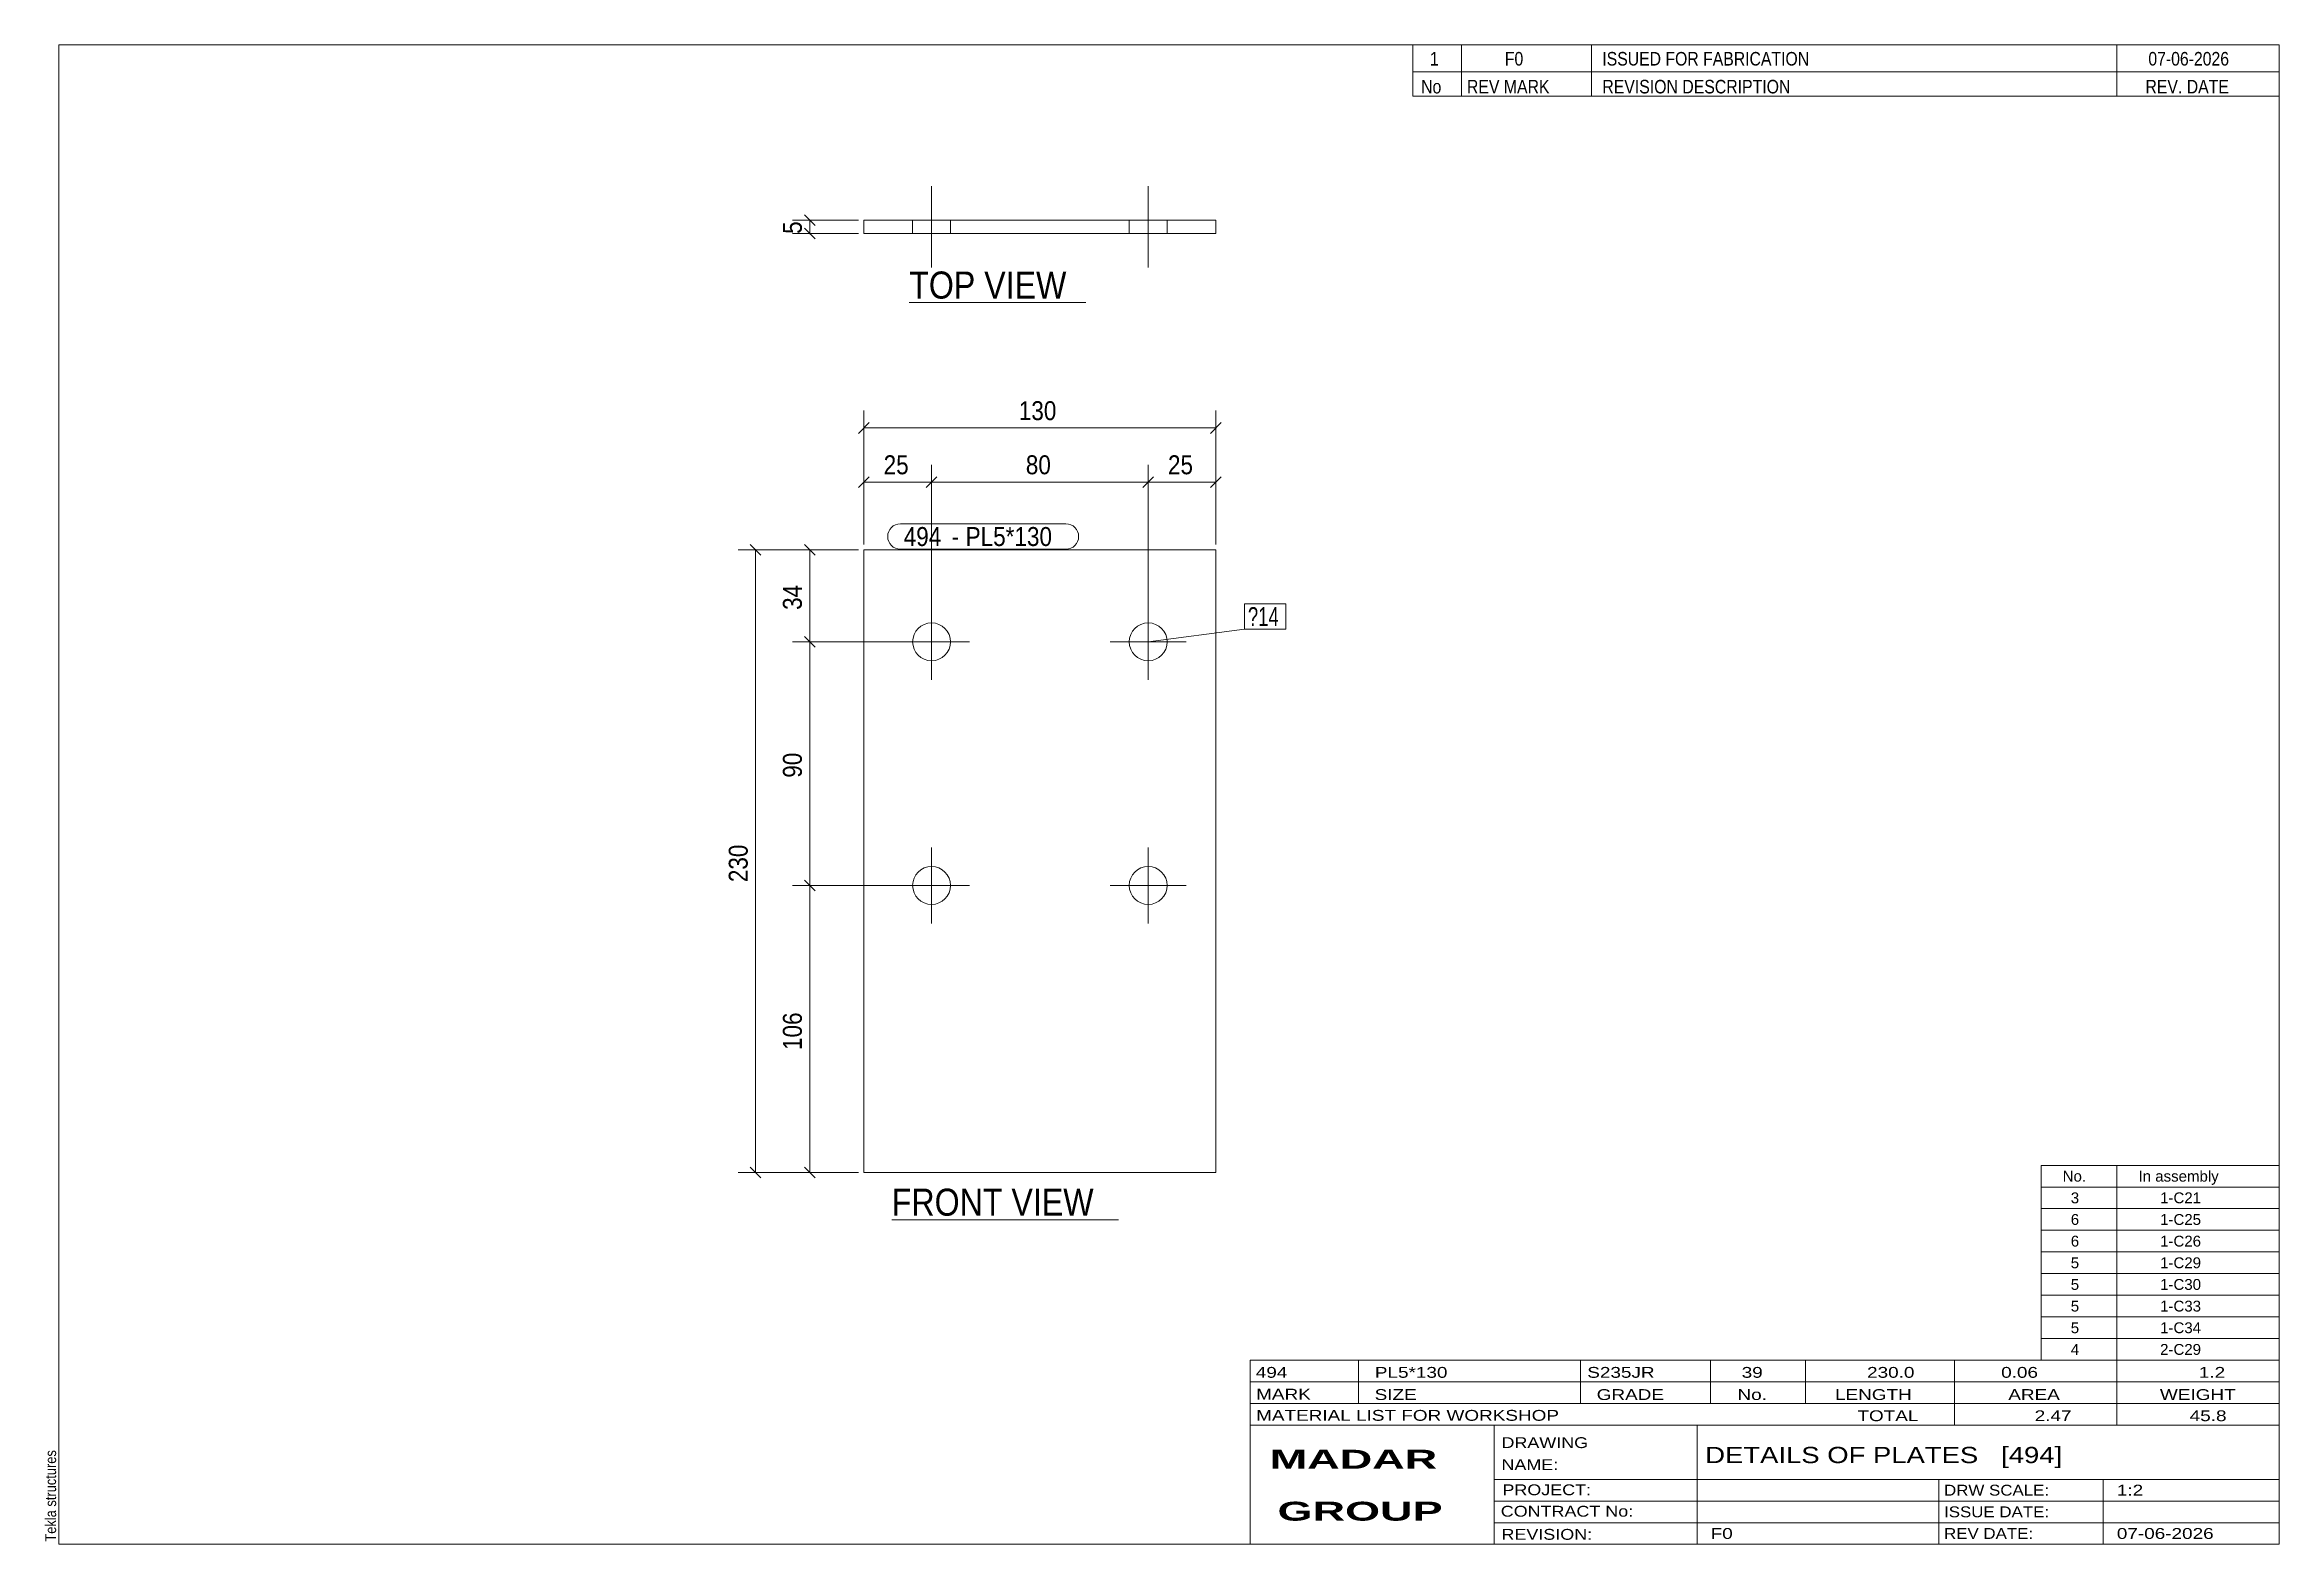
# Model space of a CAD drawing. Header units: millimetres. Extents: x 2 to 415, y 5 to 282.
import ezdxf

# ---------------------------------------------------------------- set-up
doc = ezdxf.new("R2010")
doc.units = ezdxf.units.MM
doc.linetypes.add('XKITLINE00', pattern=[0])
for name, color, linetype, lineweight in [('Bolt', 3, 'Continuous', 0), ('BoltMark', 7, 'Continuous', 0), ('Dimensions', 7, 'Continuous', 0), ('DrawingSheet', 5, 'Continuous', 0), ('OtherObjectType', 7, 'Continuous', 0), ('Part', 2, 'Continuous', 0), ('PartMark', 7, 'Continuous', 0)]:
    doc.layers.add(name, color=color, linetype=linetype, lineweight=lineweight)
doc.styles.add('ARIAL', font='ARIAL.TTF')
doc.styles.add('ARIAL_BOLD', font='ARIALBD.TTF')
doc.styles.add('ARIAL_NARROW', font='ARIALN.TTF')

# ---------------------------------------------------------------- blocks, each defined once
blk = doc.blocks.new('*A1')
at = {"layer": 'Bolt', "color": 3, "linetype": 'XKITLINE00', "lineweight": 0}
for p, q in [((166.15, 178.7), (166.15, 164.7)), ((206.15, 178.7), (206.15, 164.7)), ((159.15, 171.7), (173.15, 171.7)), ((199.15, 171.7), (213.15, 171.7)), ((166.15, 133.7), (166.15, 119.7)), ((206.15, 133.7), (206.15, 119.7)), ((159.15, 126.7), (173.15, 126.7)), ((199.15, 126.7), (213.15, 126.7))]:
    blk.add_line(p, q, dxfattribs=at)
for centre in [(166.15, 171.7), (206.15, 171.7), (166.15, 126.7), (206.15, 126.7)]:
    blk.add_circle(centre, 3.5, dxfattribs=at)
blk = doc.blocks.new('*A2')
at = {"layer": 'Part', "color": 2, "linetype": 'XKITLINE00', "lineweight": 0}
for p, q in [((153.65, 73.7), (153.65, 188.7)), ((153.65, 188.7), (218.65, 188.7)), ((218.65, 188.7), (218.65, 73.7)), ((218.65, 73.7), (153.65, 73.7))]:
    blk.add_line(p, q, dxfattribs=at)
blk = doc.blocks.new('*A3')
at = {"layer": 'Bolt', "color": 3, "linetype": 'XKITLINE00', "lineweight": 0}
for p, q in [((166.15, 240.85), (166.15, 255.85)), ((166.15, 240.85), (166.15, 255.85)), ((206.15, 240.85), (206.15, 255.85)), ((206.15, 240.85), (206.15, 255.85)), ((162.65, 249.6), (162.65, 247.1)), ((162.65, 249.6), (162.65, 247.1)), ((169.65, 249.6), (169.65, 247.1)), ((169.65, 249.6), (169.65, 247.1)), ((202.65, 249.6), (202.65, 247.1)), ((202.65, 249.6), (202.65, 247.1)), ((209.65, 249.6), (209.65, 247.1)), ((209.65, 249.6), (209.65, 247.1))]:
    blk.add_line(p, q, dxfattribs=at)
blk = doc.blocks.new('*A4')
at = {"layer": 'Part', "color": 2, "linetype": 'XKITLINE00', "lineweight": 0}
for p, q in [((153.65, 247.1), (153.65, 249.6)), ((218.65, 249.6), (153.65, 249.6)), ((218.65, 247.1), (218.65, 249.6)), ((218.65, 247.1), (153.65, 247.1))]:
    blk.add_line(p, q, dxfattribs=at)
blk = doc.blocks.new('*A5')
at = {"layer": 'DrawingSheet', "color": 5, "linetype": 'XKITLINE00', "lineweight": 0}
for p, q in [((415, 282), (5, 282)), ((5, 282), (5, 5)), ((415, 5), (415, 282)), ((5, 5), (415, 5))]:
    blk.add_line(p, q, dxfattribs=at)
at = {"layer": 'DrawingSheet', "color": 5, "style": 'ARIAL', "width": 0.85}
blk.add_text('Tekla structures', height=2, rotation=90, dxfattribs=at).set_placement((4.5, 5.5))
blk = doc.blocks.new('*A6')
at = {"layer": 'OtherObjectType', "color": 7, "linetype": 'XKITLINE00', "lineweight": 0}
for p, q in [((371, 75), (415, 75)), ((371, 71), (371, 75)), ((385, 71), (385, 75)), ((415, 71), (415, 75)), ((371, 71), (415, 71)), ((371, 67), (371, 71)), ((385, 67), (385, 71)), ((415, 67), (415, 71)), ((371, 67), (415, 67)), ((371, 63), (371, 67)), ((385, 63), (385, 67)), ((415, 63), (415, 67)), ((371, 63), (415, 63)), ((371, 59), (371, 63)), ((385, 59), (385, 63)), ((415, 59), (415, 63)), ((371, 59), (415, 59)), ((371, 55), (371, 59)), ((385, 55), (385, 59)), ((415, 55), (415, 59)), ((371, 55), (415, 55)), ((371, 51), (371, 55)), ((385, 51), (385, 55)), ((415, 51), (415, 55)), ((371, 51), (415, 51)), ((371, 47), (371, 51)), ((385, 47), (385, 51)), ((415, 47), (415, 51)), ((371, 47), (415, 47)), ((371, 43), (371, 47)), ((385, 43), (385, 47)), ((415, 43), (415, 47)), ((371, 43), (415, 43)), ((371, 39), (371, 43)), ((385, 39), (385, 43)), ((415, 39), (415, 43)), ((371, 39), (415, 39))]:
    blk.add_line(p, q, dxfattribs=at)
at = {"layer": 'OtherObjectType', "color": 7, "style": 'ARIAL_NARROW', "width": 1.211571}
for s, p in [('No.', (375, 72)), ('In assembly', (389, 72)), ('3', (376.5, 68)), ('6', (376.5, 64)), ('1-C21', (392.99, 68)), ('1-C25', (392.99, 64)), ('6', (376.5, 60)), ('1-C26', (392.99, 60)), ('5', (376.5, 56)), ('1-C29', (392.99, 56)), ('5', (376.5, 52)), ('1-C30', (392.99, 52)), ('5', (376.5, 48)), ('1-C33', (392.99, 48)), ('5', (376.5, 44)), ('1-C34', (392.99, 44)), ('4', (376.5, 40)), ('2-C29', (392.99, 40))]:
    blk.add_text(s, height=2, dxfattribs=at).set_placement(p)
blk = doc.blocks.new('*A7')
at = {"layer": 'OtherObjectType', "color": 7, "linetype": 'XKITLINE00', "lineweight": 0}
for p, q in [((255, 282), (415, 282)), ((415, 282), (255, 282)), ((255, 282), (255, 277)), ((264, 282), (264, 277)), ((288, 282), (288, 277)), ((385, 282), (385, 277)), ((415, 282), (415, 277)), ((255, 277), (415, 277)), ((255, 277), (255, 272.5)), ((255, 277), (415, 277)), ((264, 277), (264, 272.5)), ((288, 277), (288, 272.5)), ((385, 277), (385, 272.5)), ((415, 277), (415, 272.5)), ((415, 272.5), (255, 272.5))]:
    blk.add_line(p, q, dxfattribs=at)
at = {"layer": 'OtherObjectType', "color": 7, "style": 'ARIAL_NARROW'}
for s, width, p in [('1', 1.017001, (258.16, 278.15)), ('F0', 1.017001, (272, 278.15)), ('ISSUED FOR FABRICATION', 1.017001, (290, 278.15)), ('07-06-2026', 1.017001, (390.82, 278.15)), ('No', 1.02, (256.54, 273)), ('REV MARK', 1.02, (265, 273)), ('REVISION DESCRIPTION', 1.02, (290, 273)), ('REV. DATE', 1.02, (390.28, 273))]:
    blk.add_text(s, height=2.5, dxfattribs=dict(at, width=width)).set_placement(p)
blk = doc.blocks.new('*A8')
at = {"layer": 'OtherObjectType', "color": 7, "linetype": 'XKITLINE00', "lineweight": 0}
for p, q in [((225, 39), (415, 39)), ((225, 39), (225, 35)), ((225, 39), (415, 39)), ((245, 35), (245, 39)), ((286, 35), (286, 39)), ((310, 35), (310, 39)), ((327.5, 35), (327.5, 39)), ((355, 35), (355, 39)), ((385, 35), (385, 39)), ((415, 35), (415, 39)), ((225, 35), (415, 35)), ((225, 35), (225, 5)), ((225, 35), (415, 35)), ((245, 31), (245, 35)), ((286, 31), (286, 35)), ((310, 31), (310, 35)), ((327.5, 31), (327.5, 35)), ((355, 31), (355, 35)), ((385, 31), (385, 35)), ((415, 31), (415, 35)), ((225, 31), (415, 31)), ((355, 27), (355, 31)), ((385, 27), (385, 31)), ((415, 27), (415, 31)), ((225, 27), (415, 27)), ((270, 21), (270, 27)), ((307.5, 17), (307.5, 27)), ((415, 21), (415, 27)), ((270, 21), (270, 5)), ((415, 17), (415, 21)), ((270, 17), (415, 17)), ((307.5, 5), (307.5, 17)), ((352.16, 13), (352.16, 17)), ((382.5, 5), (382.5, 17)), ((415, 13), (415, 17)), ((270, 13), (415, 13)), ((352.16, 5), (352.16, 13)), ((415, 9), (415, 13)), ((270, 9), (415, 9)), ((415, 5), (415, 9)), ((225, 5), (415, 5)), ((262.5, 5), (415, 5))]:
    blk.add_line(p, q, dxfattribs=at)
at = {"layer": 'OtherObjectType', "color": 7, "style": 'ARIAL_NARROW'}
for s, height, width, p in [('494', 2, 1.525501, (226.01, 35.76)), ('PL5*130', 2, 1.525501, (248, 35.76)), ('S235JR', 2, 1.525501, (287.22, 35.76)), ('39', 2, 1.525501, (315.73, 35.76)), ('230.0', 2, 1.525501, (338.88, 35.76)), ('0.06', 2, 1.525501, (363.64, 35.76)), ('1.2', 2, 1.525501, (400.14, 35.76)), ('MARK', 2, 1.525501, (226.08, 31.73)), ('SIZE', 2, 1.525501, (247.96, 31.66)), ('GRADE', 2, 1.525501, (288.96, 31.66)), ('No.', 2, 1.525501, (314.96, 31.66)), ('LENGTH', 2, 1.525501, (332.96, 31.66)), ('AREA', 2, 1.525501, (364.96, 31.66)), ('WEIGHT', 2, 1.525501, (392.96, 31.66)), ('MATERIAL LIST FOR WORKSHOP', 2, 1.525501, (226.08, 27.82)), ('TOTAL', 2, 1.525501, (337.1, 27.75)), ('2.47', 2, 1.525501, (369.83, 27.75)), ('45.8', 2, 1.525501, (398.45, 27.75)), ('DRAWING', 2, 1.445, (271.38, 22.78)), ('NAME:', 2, 1.445, (271.38, 18.72)), ('DETAILS OF PLATES   [494]', 3, 1.474651, (309, 20)), ('PROJECT:', 2, 1.445, (271.55, 14.07)), ('DRW SCALE:', 2, 1.36, (353.1, 14)), ('1:2', 2, 1.525501, (385, 14)), ('CONTRACT No:', 2, 1.445, (271.25, 10.11)), ('ISSUE DATE:', 2, 1.36, (353.1, 10)), ('REVISION:', 2, 1.445, (271.38, 5.84)), ('F0', 2, 1.525501, (310, 6)), ('REV DATE:', 2, 1.36, (353.1, 6)), ('07-06-2026', 2, 1.525501, (385, 6))]:
    blk.add_text(s, height=height, dxfattribs=dict(at, width=width)).set_placement(p)
at = {"layer": 'OtherObjectType', "color": 1, "style": 'ARIAL_BOLD', "width": 1.7}
for s, p in [('MADAR ', (228.58, 18.97)), ('GROUP', (230.03, 9.37))]:
    blk.add_text(s, height=3.5, dxfattribs=at).set_placement(p)
blk = doc.blocks.new('*A9')
at = {"layer": 'Dimensions', "color": 7, "linetype": 'XKITLINE00', "lineweight": 0}
for p, q in [((154.64, 212.19), (152.66, 210.21)), ((153.65, 189.7), (153.65, 214.4)), ((153.65, 211.2), (218.65, 211.2)), ((219.64, 212.19), (217.66, 210.21)), ((218.65, 189.7), (218.65, 214.4))]:
    blk.add_line(p, q, dxfattribs=at)
at = {"layer": 'Dimensions', "color": 3}
for p in [(153.65, 211.2), (218.65, 211.2)]:
    blk.add_point(p, dxfattribs=at)
at = {"layer": 'Dimensions', "color": 3, "style": 'ARIAL', "width": 0.85}
blk.add_text('130', height=3.5, dxfattribs=at).set_placement((182.26, 212.65))
blk = doc.blocks.new('*A10')
at = {"layer": 'Dimensions', "color": 7, "linetype": 'XKITLINE00', "lineweight": 0}
for p, q in [((154.64, 202.19), (152.66, 200.21)), ((153.65, 189.7), (153.65, 204.4)), ((167.14, 202.19), (165.16, 200.21)), ((166.15, 172.7), (166.15, 204.4)), ((153.65, 201.2), (166.15, 201.2))]:
    blk.add_line(p, q, dxfattribs=at)
at = {"layer": 'Dimensions', "color": 3}
for p in [(153.65, 201.2), (166.15, 201.2)]:
    blk.add_point(p, dxfattribs=at)
at = {"layer": 'Dimensions', "color": 3, "style": 'ARIAL', "width": 0.85}
blk.add_text('25', height=3.5, dxfattribs=at).set_placement((157.3, 202.65))
blk = doc.blocks.new('*A11')
at = {"layer": 'Dimensions', "color": 7, "linetype": 'XKITLINE00', "lineweight": 0}
for p, q in [((167.14, 202.19), (165.16, 200.21)), ((166.15, 172.7), (166.15, 204.4)), ((207.14, 202.19), (205.16, 200.21)), ((206.15, 172.7), (206.15, 204.4)), ((166.15, 201.2), (206.15, 201.2))]:
    blk.add_line(p, q, dxfattribs=at)
at = {"layer": 'Dimensions', "color": 3}
for p in [(166.15, 201.2), (206.15, 201.2)]:
    blk.add_point(p, dxfattribs=at)
at = {"layer": 'Dimensions', "color": 3, "style": 'ARIAL', "width": 0.85}
blk.add_text('80', height=3.5, dxfattribs=at).set_placement((183.55, 202.65))
blk = doc.blocks.new('*A12')
at = {"layer": 'Dimensions', "color": 7, "linetype": 'XKITLINE00', "lineweight": 0}
for p, q in [((207.14, 202.19), (205.16, 200.21)), ((206.15, 172.7), (206.15, 204.4)), ((219.64, 202.19), (217.66, 200.21)), ((218.65, 189.7), (218.65, 204.4)), ((206.15, 201.2), (218.65, 201.2))]:
    blk.add_line(p, q, dxfattribs=at)
at = {"layer": 'Dimensions', "color": 3}
for p in [(206.15, 201.2), (218.65, 201.2)]:
    blk.add_point(p, dxfattribs=at)
at = {"layer": 'Dimensions', "color": 3, "style": 'ARIAL', "width": 0.85}
blk.add_text('25', height=3.5, dxfattribs=at).set_placement((209.8, 202.65))
blk = doc.blocks.new('*A13')
at = {"layer": 'Dimensions', "color": 7, "linetype": 'XKITLINE00', "lineweight": 0}
for p, q in [((152.65, 188.7), (130.45, 188.7)), ((132.66, 189.69), (134.64, 187.71)), ((133.65, 73.7), (133.65, 188.7)), ((132.66, 74.69), (134.64, 72.71)), ((152.65, 73.7), (130.45, 73.7))]:
    blk.add_line(p, q, dxfattribs=at)
at = {"layer": 'Dimensions', "color": 3}
for p in [(133.65, 188.7), (133.65, 73.7)]:
    blk.add_point(p, dxfattribs=at)
at = {"layer": 'Dimensions', "color": 3, "style": 'ARIAL', "width": 0.85}
blk.add_text('230', height=3.5, rotation=90.0002, dxfattribs=at).set_placement((132.2, 127.31))
blk = doc.blocks.new('*A14')
at = {"layer": 'Dimensions', "color": 7, "linetype": 'XKITLINE00', "lineweight": 0}
for p, q in [((165.15, 126.7), (140.45, 126.7)), ((142.66, 127.69), (144.64, 125.71)), ((143.65, 73.7), (143.65, 126.7)), ((142.66, 74.69), (144.64, 72.71)), ((152.65, 73.7), (140.45, 73.7))]:
    blk.add_line(p, q, dxfattribs=at)
at = {"layer": 'Dimensions', "color": 3}
for p in [(143.65, 126.7), (143.65, 73.7)]:
    blk.add_point(p, dxfattribs=at)
at = {"layer": 'Dimensions', "color": 3, "style": 'ARIAL', "width": 0.85}
blk.add_text('106', height=3.5, rotation=90.0002, dxfattribs=at).set_placement((142.2, 96.31))
blk = doc.blocks.new('*A15')
at = {"layer": 'Dimensions', "color": 7, "linetype": 'XKITLINE00', "lineweight": 0}
for p, q in [((165.15, 171.7), (140.45, 171.7)), ((142.66, 172.69), (144.64, 170.71)), ((143.65, 126.7), (143.65, 171.7)), ((165.15, 126.7), (140.45, 126.7)), ((142.66, 127.69), (144.64, 125.71))]:
    blk.add_line(p, q, dxfattribs=at)
at = {"layer": 'Dimensions', "color": 3}
for p in [(143.65, 171.7), (143.65, 126.7)]:
    blk.add_point(p, dxfattribs=at)
at = {"layer": 'Dimensions', "color": 3, "style": 'ARIAL', "width": 0.85}
blk.add_text('90', height=3.5, rotation=90.0002, dxfattribs=at).set_placement((142.2, 146.6))
blk = doc.blocks.new('*A16')
at = {"layer": 'Dimensions', "color": 7, "linetype": 'XKITLINE00', "lineweight": 0}
for p, q in [((152.65, 188.7), (140.45, 188.7)), ((142.66, 189.69), (144.64, 187.71)), ((143.65, 171.7), (143.65, 188.7)), ((165.15, 171.7), (140.45, 171.7)), ((142.66, 172.69), (144.64, 170.71))]:
    blk.add_line(p, q, dxfattribs=at)
at = {"layer": 'Dimensions', "color": 3}
for p in [(143.65, 188.7), (143.65, 171.7)]:
    blk.add_point(p, dxfattribs=at)
at = {"layer": 'Dimensions', "color": 3, "style": 'ARIAL', "width": 0.85}
blk.add_text('34', height=3.5, rotation=90.0002, dxfattribs=at).set_placement((142.2, 177.6))
blk = doc.blocks.new('*A17')
at = {"layer": 'BoltMark', "color": 7, "linetype": 'XKITLINE00', "lineweight": 0}
for p, q in [((223.96, 178.71), (231.55, 178.71)), ((223.96, 174.01), (223.96, 178.71)), ((231.55, 174.01), (231.55, 178.71)), ((206.15, 171.7), (223.96, 174.01)), ((223.96, 174.01), (231.55, 174.01))]:
    blk.add_line(p, q, dxfattribs=at)
at = {"layer": 'BoltMark', "color": 3, "style": 'ARIAL_NARROW', "width": 0.85}
blk.add_text('?14', height=3.5, dxfattribs=at).set_placement((224.56, 174.61))
blk = doc.blocks.new('*A18')
at = {"layer": 'PartMark', "color": 7, "linetype": 'XKITLINE00', "lineweight": 0}
for p, q in [((160.4, 193.5), (190.95, 193.5)), ((160.4, 188.8), (190.95, 188.8))]:
    blk.add_line(p, q, dxfattribs=at)
for centre, start, end in [((160.4, 191.15), 90, 270), ((190.95, 191.15), 270, 90)]:
    blk.add_arc(centre, 2.35, start, end, dxfattribs=at)
at = {"layer": 'PartMark', "color": 1, "style": 'ARIAL', "width": 0.85}
blk.add_text('494', height=3.5, dxfattribs=at).set_placement((161, 189.4))
at = {"layer": 'PartMark', "color": 3, "style": 'ARIAL', "width": 0.85}
for s, p in [('-', (169.84, 189.4)), ('PL5*130', (172.44, 189.4))]:
    blk.add_text(s, height=3.5, dxfattribs=at).set_placement(p)
blk = doc.blocks.new('*A19')
at = {"layer": 'OtherObjectType', "color": 7, "linetype": 'XKITLINE00', "lineweight": 0}
blk.add_line((158.8, 64.95), (200.65, 64.95), dxfattribs=at)
at = {"layer": 'OtherObjectType', "color": 3, "style": 'ARIAL', "width": 0.85}
blk.add_text('FRONT VIEW', height=5, dxfattribs=at).set_placement((158.8, 65.7))
blk = doc.blocks.new('*A20')
at = {"layer": 'Dimensions', "color": 7, "linetype": 'XKITLINE00', "lineweight": 0}
for p, q in [((152.65, 249.6), (140.45, 249.6)), ((142.66, 250.59), (144.64, 248.61)), ((142.66, 248.09), (144.64, 246.11)), ((143.65, 247.1), (143.65, 249.6)), ((152.65, 247.1), (140.45, 247.1))]:
    blk.add_line(p, q, dxfattribs=at)
at = {"layer": 'Dimensions', "color": 3}
for p in [(143.65, 249.6), (143.65, 247.1)]:
    blk.add_point(p, dxfattribs=at)
at = {"layer": 'Dimensions', "color": 3, "style": 'ARIAL', "width": 0.85}
blk.add_text('5', height=3.5, rotation=90.0002, dxfattribs=at).set_placement((142.2, 247.05))
blk = doc.blocks.new('*A21')
at = {"layer": 'OtherObjectType', "color": 7, "linetype": 'XKITLINE00', "lineweight": 0}
blk.add_line((162.02, 234.35), (194.63, 234.35), dxfattribs=at)
at = {"layer": 'OtherObjectType', "color": 3, "style": 'ARIAL', "width": 0.85}
blk.add_text('TOP VIEW', height=5, dxfattribs=at).set_placement((162.02, 235.1))

msp = doc.modelspace()

# ---------------------------------------------------------------- block references
at = {"lineweight": 0}
for name in ['*A5', '*A7', '*A3', '*A20', '*A4', '*A21', '*A9', '*A10', '*A11', '*A12', '*A18', '*A13', '*A16', '*A2', '*A1', '*A17', '*A15', '*A14', '*A6', '*A19', '*A8']:
    msp.add_blockref(name, (0, 0), dxfattribs=at)

doc.saveas('drawing.dxf')
